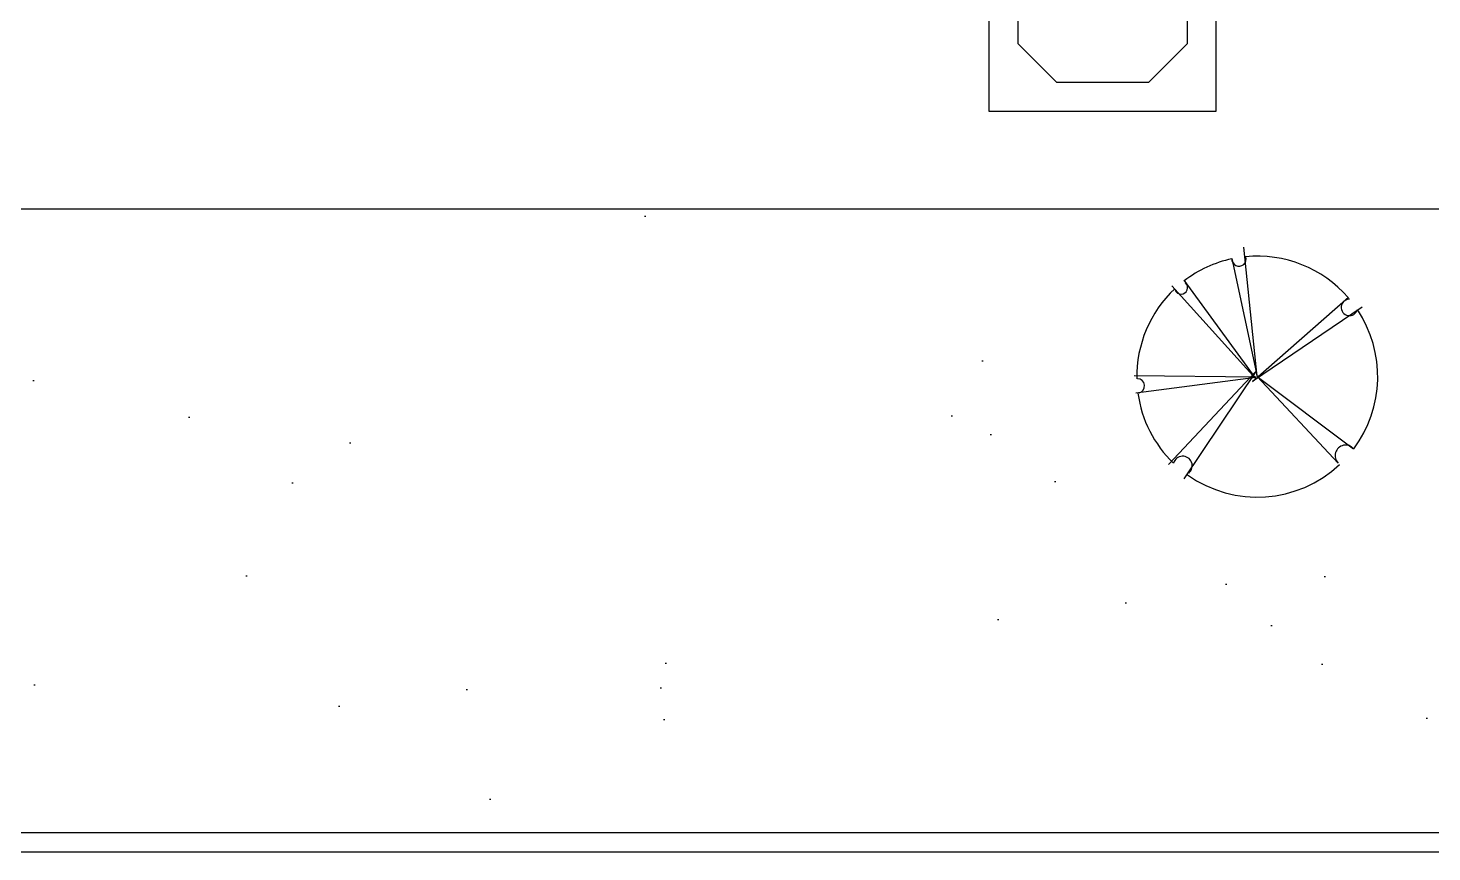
# Model space of a CAD drawing. Extents: x 0 to 46.6, y 0 to 34.7.
# Drawn here: x 14.49 to 21.77, y 0 to 4.27 of the extents above; entities that cross this region are included whole.
import ezdxf

# ---------------------------------------------------------------- set-up
doc = ezdxf.new("R2010")
doc.units = 0
for name, color, linetype in [('ARV', 3, 'CONTINUOUS'), ('CINZA', 8, 'CONTINUOUS'), ('JARDIM', 3, 'CONTINUOUS'), ('PAREDE', 7, 'CONTINUOUS')]:
    doc.layers.add(name, color=color, linetype=linetype)

# ---------------------------------------------------------------- blocks, each defined once
blk = doc.blocks.new('A_03')
at = {"layer": 'ARV'}
for p, q in [((-0.1642795977368223, 0.6668615598597967), (-0.032337625504681, 0.05443275957492233)), ((-0.032337625504681, 0.05443275957492233), (-0.1019798469358193, 0.7261946558607519)), ((-0.03968009613487311, 0.04386405184976638), (-0.4757783517417806, 0.5259454568575279)), ((-0.4134786009408344, 0.5556120048580055), (-0.03968009613487311, 0.04386405184976638)), ((-0.05748002493510285, 0.02903077784952757), (0.4409179814728645, 0.4666123608565726)), ((0.5121176966740109, 0.4146959018557368), (-0.05748002493510285, 0.02903077784952757)), ((-0.493578280542124, -0.4011341681573413), (-0.03968009613487311, 0.08094723685036342)), ((-0.03968009613487311, 0.08094723685036342), (-0.4134786009408344, -0.4753005381585353)), ((-0.03968009613487311, 0.05128068884988579), (-0.6715775685449898, 0.0586973258500052)), ((-0.6626776041447897, -0.0303023181514277), (-0.03968009613487311, 0.05128068884988579)), ((-0.032337625504681, 0.05443275957492233), (0.4676178746732944, -0.3195511611560278)), ((0.3875181950720048, -0.3937175311572219), (-0.032337625504681, 0.05443275957492233))]:
    blk.add_line(p, q, dxfattribs=at)
for centre, radius, start, end in [((-0.032337625504681, 0.05443275957492233), 0.625, 102.1580021321499, 127.2525657253544), ((-0.1274007985194316, 0.6640590258750763), 0.0369851325325624, 175.6542691674021, 19.69378780220451), ((-0.032337625504681, 0.05443275957492233), 0.625, 41.05407258653979, 95.53111248444131), ((-0.4268285475410494, 0.5158291639893946), 0.03342961899939723, 201.2820980855948, 48.27356464714219), ((-0.032337625504681, 0.05443275957492233), 0.625, 133.2426416252084, 180.9743240911506), ((0.4457326779623259, 0.4136262157234682), 0.04269394024099429, 89.20944815037899, 344.6285751873363), ((-0.032337625504681, 0.05443275957492233), 0.625, 323.20224696077, 33.82113850428491), ((-0.655096152989131, 0.006088647395870339), 0.03779840815212959, 285.684587972767, 88.0009588524843), ((-0.032337625504681, 0.05443275957492233), 0.625, 187.8759657920728, 225.8833292057394), ((-0.4191915611808099, -0.4078929817018206), 0.04974913855978236, 310.6567489998404, 163.4448207669662), ((0.4262195554180721, -0.3551779883457584), 0.05461768626331568, 40.71483655850493, 224.8799671179474), ((-0.032337625504681, 0.05443275957492233), 0.625, 234.6714608478307, 313.1329856187737)]:
    blk.add_arc(centre, radius, start, end, dxfattribs=at)

msp = doc.modelspace()

# ---------------------------------------------------------------- hatches: boundary and pattern name
at = {"layer": 'JARDIM', "ltscale": 0.015}
h = msp.add_hatch(dxfattribs=at)
h.set_pattern_fill('AR-SAND', color=256, scale=0.05, style=0)
h.set_pattern_definition([(37.50000000000001, (-120.2081814225368, -112.5504849031572), (-0.08000156479920228, 2.447066186646712), [0, -1.9304, 0, -2.159, 0, -2.06375]), (7.499999999999999, (-120.2081814225368, -112.5504849031572), (2.247616415690013, 3.584125502841772), [0, -1.0414, 0, -1.7399, 0, -0.6667500000000001]), (327.5, (-121.7702814225368, -112.5504849031572), (3.95496185120729, 0.007185923392728455), [0, -0.635, 0, -2.286, 0, -2.9845]), (317.5, (-121.7702814225368, -112.5504849031572), (3.817782262361486, 1.114646616286081), [0, -0.3175, 0, -1.4986, 0, -1.7145])])
h.paths.add_polyline_path([(38.10000000000001, 0.1000000000000227), (38.10000000000001, 1.085402655774147), (22.2888757211923, 1.085402655774147), (22.2888757211923, 3.334829564266798), (13.79386239434906, 3.334829564266727), (13.79386239434907, 16.06915841844785), (10.95254969323774, 16.06915841844784), (10.95254969323774, 12.56825890612629), (9.350656820463673, 12.56825890612629, -0.9570388488055965), (2.427212651053319, 10.19616303965086), (1.26923693211539, 10.19616303965086), (1.26923693211539, 18.71137831454291), (6.993963054138575, 18.71137831454291), (10.95254969323774, 18.71137831454291), (10.95254969323774, 17.06915841844784), (13.79386239434906, 17.06915841844784), (13.79386239434907, 18.23482956426673), (29.39386239434929, 18.23482956426673), (29.39386239434911, 13.38713805255213), (38.10000000000002, 13.38713805255213), (38.1, 20.10000000000002), (0.1000000000000085, 20.10000000000002), (0.1000000000000085, 0.1000000000000227)])
h.paths.add_polyline_path([(3.457613221953044, 2.305111705035988), (3.429016664237812, 2.262557303674033, 0.000230077064914919), (3.42948324379262, 2.262220925787189, 0.2776216076969534)], flags=16)
h.paths.add_polyline_path([(3.175332330633822, 2.68606539688065), (3.162644066924377, 2.684403838537746, 0.08722999500858473), (3.175695286250949, 2.683409737874802, -0.001072140143955231)], flags=16)
h.paths.add_polyline_path([(3.794755604438521, 2.769370906116645), (3.791551189000243, 2.800280376651475), (3.78873975726159, 2.797294378889835)], flags=0)
h.paths.add_polyline_path([(4.295139396123872, 2.394883174650596, 0.003026774066147163), (4.294711104616285, 2.395386985385857), (4.275797732839228, 2.409534838402592, 0.8075926180590827), (4.212334632500164, 2.323650843042541), (4.214611425016276, 2.321220615383363, -0.01524647078740704), (4.21233463250018, 2.323650843042525), (3.799558473895288, 2.764244366866956), (3.769613205008102, 2.743968924391256), (3.787012492324102, 2.759245084385961), (3.780631930096526, 2.766298426984474), (3.169769034700704, 2.773468179277852, -0.2055917600547275), (3.367281610171123, 3.225321544042595, 0.02072236716773461), (3.367845636320165, 3.222609806159141), (3.388908976867171, 3.199325501132684, 1.01355699882079), (3.410769612003, 3.262503502497488, -0.1126608008175374), (3.662729103134579, 3.380266971706729, 1.209450783903731), (3.734514195863425, 3.391460909808147, -0.2470778442524052), (4.273414968789191, 3.171254238589412, 1.028456127406945), (4.274631854123703, 3.085908634729978), (4.311761255131524, 3.111048333329026, 0.03863615137706247), (4.313992588793468, 3.117247254950512, -0.3183349150126038)], flags=16)
h.paths.add_polyline_path([(0.8347836793188563, 1.287055749218105), (0.7775905638883918, 1.201946946494195, 0.000230077064914753), (0.7785237229980075, 1.20127419072051, 0.2776216076969529)], flags=16)
h.paths.add_polyline_path([(0.2590953048139071, 2.223768697701839), (1.439129716329179, 2.209918528552597), (1.46016656297411, 2.23226158462973), (0.6973751891471083, 3.075483341411499, -0.2494117660144009), (0.655248508053099, 3.122051951464413), (0.6520782625740659, 3.125556474527971, 0.2050076759110319)], flags=16)
h.paths.add_polyline_path([(2.509836027660513, 1.466598688447322, 0.003026774066155256), (2.508979444645335, 1.467606309917846), (2.471152701091221, 1.495902015951315, 0.8075926180590821), (2.3442265004131, 1.324134025231208), (2.348780085445319, 1.319273569912858, -0.01524647078750558), (2.344226500413096, 1.324134025231213), (1.518674183203342, 2.205321072880043), (1.458783645428966, 2.164770187928639), (1.493676221090384, 2.195405038583756), (1.484494653695934, 2.207975041564255), (0.3004866954752526, 2.052926380368661, -0.1034839593329914), (0.2709478079146674, 2.043651814895735, -0.001072140143955219), (0.2702218966804093, 2.048963132907431), (1.484494653695934, 2.207975041564255), (0.7522636313601015, 3.210434179286083, -0.1098075658983577), (1.245015441681926, 3.43736628255959, -0.01037733938315125), (1.245184499825545, 3.440431751949091), (1.254035655012165, 3.399347764341726, 0.6141694520978045), (1.385921585429329, 3.403436424146789), (1.378057836328632, 3.47928936075973, -0.07542781100345279), (1.388585627139618, 3.459754158762425, -0.2470778442524049), (2.466387172991148, 3.019340816324954, 1.028456127407022), (2.468820943660172, 2.848649608606086), (2.543079745675816, 2.898929005804184, 0.03863615137706239), (2.547542412999705, 2.911326849047155, -0.3183349150126041)], flags=16)
h.paths.add_polyline_path([(1.082461494951678, 3.947331601131058), (1.053864937236446, 3.904777199769104, 0.0002300770649149189), (1.054331516791254, 3.90444082188226, 0.2776216076969516)], flags=16)
h.paths.add_polyline_path([(0.8001806036324555, 4.328285292975721), (0.78749233992301, 4.326623734632817, 0.08722999500859044), (0.8005435592495833, 4.325629633969872, -0.001072140143955419)], flags=16)
h.paths.add_polyline_path([(1.419603877437155, 4.41159080221172), (1.416399461998876, 4.442500272746547), (1.413588030260224, 4.439514274984905)], flags=0)
h.paths.add_polyline_path([(1.919987669122506, 4.037103070745666, 0.00302677406616347), (1.919559377614916, 4.037606881480929), (1.90064600583786, 4.051754734497663, 0.8075926180590935), (1.8371829054988, 3.96587073913761), (1.839459698014907, 3.963440511478436, -0.01524647078745812), (1.837182905498803, 3.965870739137606), (1.424406746893921, 4.406464262962028), (1.394461478006731, 4.386188820486325), (1.411860765322735, 4.401464980481032), (1.40548020309516, 4.408518323079544), (0.7946173076993378, 4.415688075372923, -0.2055917600547271), (0.9921298831697566, 4.867541440137665, 0.02072236716772841), (0.9926939093187991, 4.864829702254212), (1.013757249865805, 4.841545397227755, 1.013556998821177), (1.035617885001634, 4.904723398592559, -0.1126608008175377), (1.287577376133213, 5.022486867801801, 1.209450783903747), (1.359362468862059, 5.033680805903217, -0.247077844252405), (1.898263241787824, 4.813474134684482, 1.028456127406825), (1.899480127122336, 4.728128530825049), (1.936609528130158, 4.753268229424097, 0.0386361513770646), (1.938840861792102, 4.759467151045583, -0.3183349150126046)], flags=16)
h.paths.add_polyline_path([(20.86534671206305, 2.465256494714105), (20.86214229662477, 2.496165965248915), (20.85933086488612, 2.493179967487269)], flags=0)
h.paths.add_polyline_path([(20.52820432957757, 2.000997293633421), (20.49960777186233, 1.958442892271467, 0.0002300770649144225), (20.50007435141714, 1.958106514384624, 0.2776216076969537)], flags=16)
h.paths.add_polyline_path([(20.24036014232498, 2.46935376787529), (20.85122303772105, 2.462184015581908), (20.45950008449169, 2.895211089730118, -0.2494117660144126), (20.43843674394469, 2.918495394756576), (20.43685162120517, 2.920247656288354, 0.2050076759110513)], flags=16)
h.paths.add_polyline_path([(20.85305981676611, 2.461456939806496), (20.48694430559819, 2.96268650866741, -0.1098075658983572), (20.7333202107591, 3.076152560304164, 1.209450783903569), (20.80510530348795, 3.087346498405582, -0.2470778442524053), (21.34400607641371, 2.867139827186846, 1.028456127406952), (21.34522296174822, 2.781794223327412), (21.38235236275605, 2.806933921926461, 0.03863615137705372), (21.38458369641799, 2.813132843547945, -0.3183349150126037), (21.3657305037484, 2.090768763248029, 0.003026774066178487), (21.3653022122408, 2.091272573983295), (21.34638884046375, 2.105420427000025, 0.8075926180591706), (21.2829257401247, 2.019536431639965), (21.28520253264078, 2.017106203980814, -0.01524647078758251), (21.28292574012466, 2.019536431640002), (20.87014958151981, 2.460129955464393), (20.84020431263262, 2.439854512988683), (20.85765060046333, 2.455171938316247), (20.85305981676611, 2.461456939806497), (20.26105583765576, 2.3839326092087, -0.1924511930274859), (20.23323517454889, 2.38028942713518)], flags=16)
h.paths.add_polyline_path([(0.6013230878690241, 18.80069892218762), (0.5727265301537917, 18.75814452082567, 0.0002300770649144949), (0.573193109708599, 18.75780814293883, 0.277621607696952)], flags=16)
h.paths.add_polyline_path([(0.3190421965498019, 19.18165261403229), (0.3063539328403578, 19.17999105568938, 0.08722999500858378), (0.3194051521669298, 19.17899695502644, -0.001072140143955775)], flags=16)
h.paths.add_polyline_path([(0.9384654703545019, 19.26495812326829), (0.935261054916223, 19.29586759380312), (0.9324496231775703, 19.29288159604148)], flags=0)
h.paths.add_polyline_path([(1.35832129093117, 18.81680783253609, -0.01524647078062417), (1.35604449841612, 18.81923806019421), (0.9432683398112698, 19.2598315840186), (0.9133230709240641, 19.23955614154288), (0.9307223582400822, 19.2548323015376), (0.9243417960125089, 19.26188564413611), (0.3134789006166845, 19.26905539642949, -0.2055917600547263), (0.510991476087103, 19.72090876119423, 0.02072236716772105), (0.511555502236145, 19.71819702331078), (0.5326188427831503, 19.69491271828432, 1.013556998820848), (0.5544794779189802, 19.75809071964913, -0.1126608008175375), (0.8064389690505593, 19.87585418885837, 1.209450783903726), (0.8782240617794049, 19.88704812695979, -0.247077844252404), (1.417124834705168, 19.66684145574105, 1.02845612740719), (1.418341720039682, 19.58149585188162), (1.455471121047505, 19.60663555048066, 0.03863615137706333), (1.457702454709449, 19.61283447210215, -0.3183349150126036), (1.438849262039854, 18.89047039180223, 0.003026774066190114), (1.43842097053226, 18.8909742025375), (1.419507598755209, 18.90512205555423, 0.807592618058878), (1.356044498416127, 18.8192380601942)], flags=16)
h.paths.add_polyline_path([(32.60889597185628, 18.98662066779141), (32.59620770814684, 18.98495910944851, 0.08722999500857073), (32.60925892747341, 18.98396500878556, -0.001072140143955764)], flags=16)
h.paths.add_polyline_path([(33.22831924566097, 19.06992617702746), (33.22511483022269, 19.10083564756223), (33.22230339848405, 19.0978496498006)], flags=0)
h.paths.add_polyline_path([(32.89117686317551, 18.60566697594675), (32.86258030546028, 18.56311257458479, 0.0002300770649124387), (32.86304688501508, 18.56277619669795, 0.2776216076969599)], flags=16)
h.paths.add_polyline_path([(32.80084525139359, 19.52587681495336, 0.02072236716780183), (32.80140927754263, 19.5231650770699), (32.82247261808963, 19.49988077204345, 1.013556998821806), (32.84433325322546, 19.56305877340825, -0.1126608008175391), (33.09629274435704, 19.68082224261749, 1.209450783903902), (33.16807783708589, 19.69201618071891, -0.2470778442524043), (33.70697861001165, 19.47180950950018, 1.028456127406794), (33.70819549534616, 19.38646390564074), (33.74532489635399, 19.41160360423979, 0.03863615137706704), (33.74755623001594, 19.41780252586128, -0.3183349150126019), (33.72870303734634, 18.69543844556136, 0.003026774066184195), (33.72827474583874, 18.69594225629663), (33.70936137406168, 18.71009010931336, 0.807592618058338), (33.64589827372257, 18.62420611395336), (33.6481750662388, 18.62177588629407, -0.0152464707879311), (33.64589827372262, 18.62420611395331), (33.23312211511775, 19.06479963777772), (33.20317684623056, 19.04452419530201), (33.22057613354657, 19.05980035529672), (33.214195571319, 19.06685369789524), (32.60333267592317, 19.07402345018862, -0.2055917600547298)], flags=16)
h.paths.add_polyline_path([(33.83395015596152, 17.97691733658084), (35.01398456747703, 17.9630671674316), (35.03502141412196, 17.98541022350873), (34.27223004029496, 18.82863198029049, -0.2494117660144293), (34.23010335920095, 18.87520059034341), (34.22693311372192, 18.87870511340697, 0.2050076759110529)], flags=16)
h.paths.add_polyline_path([(34.4096385304667, 17.0402043880971), (34.35244541503624, 16.95509558537319, 0.000230077064914007), (34.35337857414585, 16.95442282959951, 0.2776216076969483)], flags=16)
h.paths.add_polyline_path([(33.84507674782827, 17.80211177178643), (35.05934950484378, 17.96112368044325), (34.32711848250795, 18.96358281816508, -0.109807565898357), (34.81987029282977, 19.19051492143858, -0.01037733938316443), (34.8200393509734, 19.19358039082809), (34.82889050616001, 19.15249640322071, 0.6141694520977625), (34.96077643657718, 19.15658506302576), (34.95291268747648, 19.23243799963873, -0.0754278110034629), (34.96344047828747, 19.21290279764142, -0.2470778442524053), (36.041242024139, 18.77248945520395, 1.028456127406386), (36.04367579480802, 18.60179824748508), (36.11793459682367, 18.65207764468318, 0.03863615137704151), (36.12239726414755, 18.66447548792615, -0.3183349150126046), (36.08469087880836, 17.21974732732631, 0.003026774066192426), (36.08383429579317, 17.22075494879685), (36.04600755223908, 17.24905065483031, 0.8075926180592709), (35.91908135156096, 17.07728266411019), (35.92363493659314, 17.07242220879188, -0.01524647078739702), (35.91908135156095, 17.0772826641102), (35.09352903435119, 17.95846971175904), (35.03363849657682, 17.91791882680765), (35.06853107223822, 17.94855367746275), (35.05934950484377, 17.96112368044325), (33.8753415466231, 17.80607501924766, -0.103483959332962), (33.84580265906252, 17.79680045377473, -0.00107214014395506)], flags=16)
h.paths.add_polyline_path([(36.20207603388322, 16.43205615447451), (36.18938777017377, 16.43039459613161, 0.08722999500857073), (36.20243898950034, 16.42940049546866, -0.001072140143955764)], flags=16)
h.paths.add_polyline_path([(36.82149930768791, 16.51536166371054), (36.81829489224963, 16.54627113424533), (36.81548346051098, 16.54328513648369)], flags=0)
h.paths.add_polyline_path([(36.48435692520244, 16.05110246262985), (36.45576036748721, 16.00854806126789, 0.0002300770649124387), (36.45622694704201, 16.00821168338105, 0.2776216076969599)], flags=16)
h.paths.add_polyline_path([(36.39402531342052, 16.97131230163646, 0.02072236716780183), (36.39458933956956, 16.968600563753), (36.41565268011657, 16.94531625872655, 1.013556998821806), (36.43751331525239, 17.00849426009135, -0.1126608008175391), (36.68947280638398, 17.12625772930059, 1.209450783903902), (36.76125789911282, 17.137451667402, -0.2470778442524043), (37.30015867203858, 16.91724499618327, 1.028456127406794), (37.30137555737309, 16.83189939232383), (37.33850495838092, 16.85703909092289, 0.03863615137706704), (37.34073629204287, 16.86323801254437, -0.3183349150126019), (37.32188309937327, 16.14087393224446, 0.003026774066184195), (37.32145480786567, 16.14137774297972), (37.30254143608861, 16.15552559599646, 0.807592618058338), (37.2390783357495, 16.06964160063646), (37.24135512826573, 16.06721137297716, -0.0152464707879311), (37.23907833574955, 16.06964160063641), (36.82630217714469, 16.51023512446082), (36.79635690825749, 16.48995968198511), (36.81375619557349, 16.50523584197983), (36.80737563334592, 16.51228918457833), (36.1965127379501, 16.51945893687171, -0.2055917600547298)], flags=16)

# ---------------------------------------------------------------- linework, layer by layer
at = {"layer": 'CINZA', "ltscale": 0.015}
msp.add_line((13.79386239434906, 3.334829564266727), (22.2888757211923, 3.334829564266798), dxfattribs=at)
at = {"layer": 'PAREDE', "ltscale": 0.015}
for p, q in [((19.62314314745346, 4.584829564266784), (19.62314314745346, 4.192532300523112)), ((20.50296948944084, 4.192532300523126), (20.50296948944082, 4.584829564266812)), ((19.47314314745343, 4.334829564266769), (19.47314314745346, 3.842532300523089)), ((20.65296948944079, 3.842532300523104), (20.65296948944082, 4.334829564266784)), ((19.62314314745346, 4.192532300523112), (19.82314314745345, 3.992532300523109)), ((20.50296948944084, 4.192532300523126), (20.30296948944085, 3.992532300523123)), ((19.82314314745345, 3.992532300523109), (20.30296948944085, 3.992532300523123)), ((19.47314314745346, 3.842532300523089), (20.65296948944079, 3.842532300523104))]:
    msp.add_line(p, q, dxfattribs=at)
at = {"layer": 'PAREDE'}
for points in [[(0, 0), (38.2, 2.842170943040401e-14), (38.20000000000006, 20.20000000000005), (1.4210854715202e-14, 20.20000000000002)], [(0.1000000000000085, 0.1000000000000227), (38.10000000000001, 0.1000000000000227), (38.10000000000001, 20.10000000000002), (0.1000000000000085, 20.10000000000002)]]:
    msp.add_lwpolyline(points, close=True, dxfattribs=at)

# ---------------------------------------------------------------- block references
at = {"layer": 'PAREDE', "ltscale": 0.015}
msp.add_blockref('A_03', (20.89768433756772, 2.410823735139161), dxfattribs=at)

doc.saveas('drawing.dxf')
